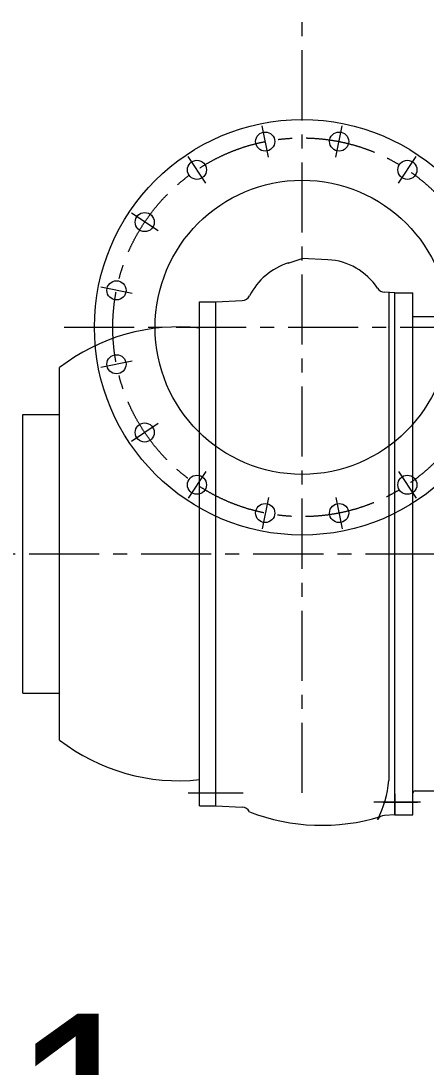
# Model space of a CAD drawing. Header units: millimetres. Extents: x 2 to 559190, y 2 to 426051.
# Drawn here: x 450896 to 464891, y 142981 to 179112 of the extents above; entities that cross this region are included whole.
import ezdxf

# ---------------------------------------------------------------- set-up
doc = ezdxf.new("R2010")
doc.units = ezdxf.units.MM
doc.header["$LTSCALE"] = 25.4
doc.linetypes.add('CENTER', pattern=[50.8, 31.75, -6.35, 6.35, -6.35])
doc.layers.add('CAXA0', color=7, linetype='Continuous', lineweight=5)
doc.layers.add('CAXA1', color=5, linetype='CENTER', lineweight=5)
doc.styles.add('Roman', font='arial.ttf')

msp = doc.modelspace()

# ---------------------------------------------------------------- linework, layer by layer
at = {"color": 7, "lineweight": 5}
for p, q in [((450958.57, 165520.74), (452228.57, 165520.74)), ((450958.57, 155894.14), (452228.57, 155894.14))]:
    msp.add_line(p, q, dxfattribs=at)
msp.add_arc((461294.12, 158301.51), 6969.75, 248.954773, 286.866025, dxfattribs=at)
at = {"layer": 'CAXA0', "color": 7, "linetype": 'Continuous', "lineweight": 5}
for p, q in [((460123.77, 170751.35), (460610.6, 170912.01)), ((461500.03, 170865.39), (460608.4, 170912.12)), ((463811.4, 169724.36), (463452.23, 169743.18)), ((463607.65, 169735.04), (463607.68, 152874.92)), ((463810.88, 151690.52), (463811.23, 169724.37)), ((463811.4, 169724.36), (464433.27, 169724.36)), ((464433.27, 151690.52), (464433.27, 169724.36)), ((457067.37, 152007.94), (457067.37, 169406.94)), ((457067.37, 169406.94), (457626.09, 169406.94)), ((457626, 152007.94), (457626.09, 169406.89)), ((457626.09, 169406.89), (458536.86, 169454.62)), ((464433.27, 168898.94), (465842.94, 168898.94)), ((452228.57, 154275.76), (452228.57, 167137.74)), ((464433.27, 151690.52), (464433.27, 166276.86)), ((450958.57, 155894.14), (450958.57, 165520.74)), ((463607.65, 165262.5), (463607.68, 152874.92)), ((463810.88, 151690.52), (463811.28, 165460.72)), ((464509.47, 152515.93), (465842.94, 152515.93)), ((463810.88, 152414.33), (463810.88, 151690.43)), ((463810.88, 152414.33), (463810.88, 151690.43)), ((457067.37, 152007.94), (457626.09, 152007.94)), ((457626.09, 152007.99), (458536.86, 151960.26)), ((463811.4, 151690.52), (463452.23, 151671.69)), ((463811.4, 151690.52), (464433.27, 151690.52)), ((463811.4, 151690.52), (464433.27, 151690.52))]:
    msp.add_line(p, q, dxfattribs=at)
for centre, radius in [((460610.57, 168530.64), 7175.5), ((459334.58, 174945.46), 330.2), ((461886.56, 174945.46), 330.2), ((456976.87, 173968.86), 330.2), ((464244.28, 173968.86), 330.2), ((460610.57, 168530.64), 5080), ((455172.35, 172164.34), 330.2), ((454195.75, 169806.63), 330.2), ((454195.75, 167254.65), 330.2), ((455172.35, 164896.93), 330.2), ((456976.87, 163092.41), 330.2), ((464244.28, 163092.41), 330.2), ((459334.58, 162115.81), 330.2), ((461886.56, 162115.81), 330.2)]:
    msp.add_circle(centre, radius, dxfattribs=at)
for centre, radius, start, end in [((460851.89, 168545.05), 2323.34, 107.896976, 152.489949), ((461385.7, 168683.99), 2184.4, 33.216071, 86.999701), ((463468.19, 170047.56), 304.8, 213.216074, 266.999699), ((458520.91, 169759), 304.8, 272.999705, 332.489937), ((456343.4, 161812.34), 6731, 83.825429, 127.685337), ((459945.25, 168190.62), 3679.05, 5.44861, 5.529362), ((456343.4, 159602.54), 6731, 232.314663, 276.174571), ((459945.25, 153224.26), 3679.05, 332.65473, 354.55139), ((464509.47, 152439.73), 76.2, 90, 180), ((458520.91, 151655.88), 304.8, 27.510063, 87.000295), ((463468.19, 151367.31), 304.8, 93.000301, 146.783926)]:
    msp.add_arc(centre, radius, start, end, dxfattribs=at)
at = {"layer": 'CAXA1', "linetype": 'CENTER', "lineweight": 5, "ltscale": 3}
for p, q in [((460610.57, 152452.44), (460610.57, 179112.16)), ((459442.27, 174404.1), (459226.9, 175486.83)), ((461778.88, 174404.1), (461994.25, 175486.83)), ((457283.53, 173509.92), (456670.21, 174427.81)), ((463937.62, 173509.92), (464550.94, 174427.81)), ((455631.29, 171857.69), (454713.4, 172471)), ((454737.11, 169698.94), (453654.38, 169914.31)), ((452386.64, 168530.64), (468834.51, 168530.64)), ((454737.11, 167362.33), (453654.38, 167146.96)), ((455631.29, 165203.59), (454713.4, 164590.27)), ((457283.53, 163551.36), (456670.21, 162633.46)), ((463937.62, 163551.36), (464550.94, 162633.46)), ((459442.27, 162657.18), (459226.9, 161574.44)), ((461778.88, 162657.18), (461994.25, 161574.44)), ((408600.7, 160707.44), (466571.88, 160707.44)), ((463854.59, 160707.48), (475682.55, 160707.48)), ((456671.72, 152452.42), (458575.52, 152452.41)), ((456672.11, 152452.44), (458575.91, 152452.44)), ((456800.28, 152452.42), (458540.18, 152452.41)), ((457379.05, 152452.42), (458540.4, 152452.41)), ((464700.07, 152134.94), (463087.17, 152134.94)), ((463411.86, 152134.94), (464595.5, 152134.94))]:
    msp.add_line(p, q, dxfattribs=at)
msp.add_circle((460610.57, 168530.64), 6540.5, dxfattribs=at)

# ---------------------------------------------------------------- texts
at = {"color": 7, "linetype": 'Continuous', "lineweight": 5, "insert": (407959.56, 144830.87), "char_height": 6451.6, "attachment_point": 1, "style": 'Roman'}
msp.add_mtext_dynamic_manual_height_columns('GL5-WX-01', width=82403.9018, gutter_width=25.4, heights=[0], dxfattribs=at)

doc.saveas('drawing.dxf')
